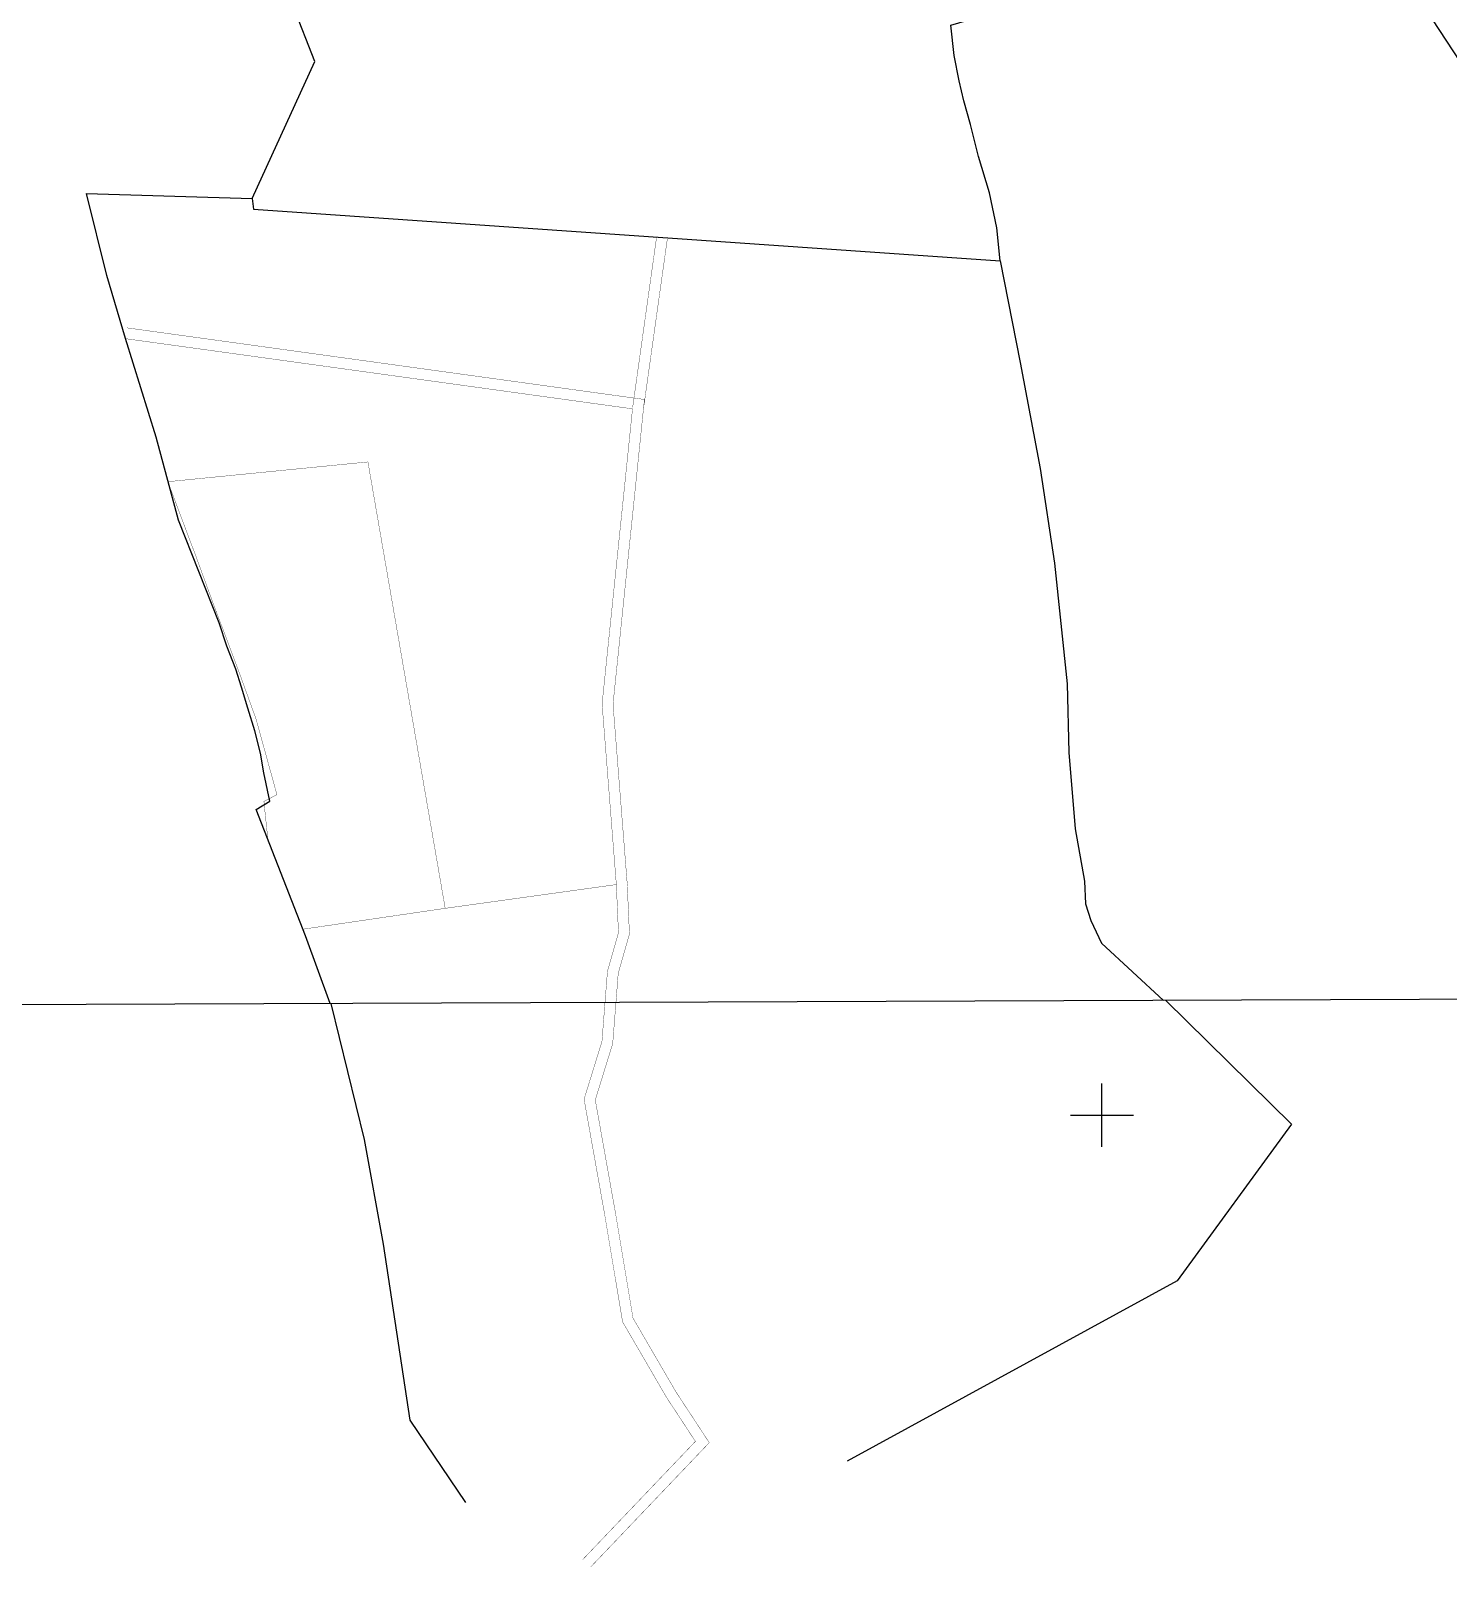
# Model space of a CAD drawing. Header units: millimetres. Extents: x 553705 to 560987, y 1303667 to 1309938.
# Drawn here: x 556346 to 557243, y 1304957 to 1305929 of the extents above; entities that cross this region are included whole.
import ezdxf

# ---------------------------------------------------------------- set-up
doc = ezdxf.new("R2010")
doc.units = ezdxf.units.MM
for name, color, linetype in [('2', 7, 'Continuous'), ('42', 7, 'Continuous'), ('43', 7, 'Continuous'), ('CVL_CUADCON_LIN', 8, 'Continuous')]:
    doc.layers.add(name, color=color, linetype=linetype)

# ---------------------------------------------------------------- blocks, each defined once
blk = doc.blocks.new('COORD')
at = {"layer": '42', "color": 2, "linetype": 'Continuous'}
for p, q in [((0, -2), (0, 2)), ((-2, 0), (2, 0))]:
    blk.add_line(p, q, dxfattribs=at)
blk = doc.blocks.new('COORD$')
at = {"layer": '42', "color": 2, "linetype": 'Continuous'}
blk.add_blockref('COORD', (0, 0), dxfattribs=at)

msp = doc.modelspace()

# ---------------------------------------------------------------- linework, layer by layer
at = {"layer": '2', "color": 1, "linetype": 'Continuous'}
for p, q in [((557637.052, 1305317.704), (557035.233, 1306238.654)), ((556535.273, 1305313.595), (556519.708, 1305356.459))]:
    msp.add_line(p, q, dxfattribs=at)
for points in [[(556959.302, 1305783.531), (556957.118, 1305804.396), (556952.386, 1305826.514), (556945.615, 1305849.381), (556940.388, 1305869.713), (556936.215, 1305884.706), (556933.328, 1305897.416), (556930.164, 1305913.435), (556927.993, 1305932.517), (557026.33, 1305961.53), (557035.233, 1306238.654)], [(556485.832, 1305822.97), (556525.586, 1305909.597), (556511.869, 1305944.634), (556508.375, 1306040.865), (556388.509, 1306038.426), (556378.626, 1306174.842)], [(556519.708, 1305356.459), (556488.393, 1305436.435), (556496.991, 1305441.593), (556493.303, 1305459.645), (556491.181, 1305472.106), (556487.523, 1305486.084), (556483.1, 1305500.566), (556479.194, 1305513.778), (556475.555, 1305525.209), (556469.862, 1305539.681), (556464.929, 1305554.413), (556439.31, 1305619.408), (556425.212, 1305672.013), (556405.709, 1305734.253), (556393.989, 1305774.144), (556381.166, 1305825.994), (556485.832, 1305822.97)], [(556485.832, 1305822.97), (556486.644, 1305816.101), (556959.302, 1305783.531)], [(556959.302, 1305783.531), (556971.962, 1305719.202), (556984.642, 1305652.071), (556993.713, 1305592.298), (557001.635, 1305515.964), (557002.714, 1305472.428), (557006.622, 1305424.074)], [(557006.622, 1305424.074), (557012.704, 1305391.016), (557013.316, 1305376.761), (557016.696, 1305366.091), (557023.403, 1305351.882), (557062.55, 1305315.562)], [(556535.639, 1305313.596), (556556.725, 1305227.559), (556568.805, 1305161.304), (556585.723, 1305050.097), (556620.841, 1304997.948)], [(557064.126, 1305315.567), (557143.608, 1305237.218), (557071.27, 1305138.214), (556862.322, 1305024.211)]]:
    msp.add_lwpolyline(points, dxfattribs=at)
at = {"layer": '43', "color": 1, "linetype": 'Continuous'}
msp.add_lwpolyline([(553889.178, 1309911.573), (560693.97, 1309937.04), (560711.708, 1305329.172), (553905.872, 1305303.788), (553889.178, 1309911.573)], dxfattribs=at)
at = {"layer": 'CVL_CUADCON_LIN', "color": 1, "ltscale": 0.5, "const_width": 0.2, "flags": 128}
for points in [[(556726.672, 1305690.722), (556741.816, 1305798.518)], [(556733.5, 1305689.762), (556748.645, 1305797.558)], [(556723.229, 1305389.446), (556714.254, 1305503.026), (556730.523, 1305660.666), (556734.121, 1305695.77), (556406.654, 1305741.084)], [(556716.355, 1305388.903), (556707.33, 1305503.109), (556723.663, 1305661.373), (556726.582, 1305689.851), (556405.709, 1305734.253)], [(556432.534, 1305643.741), (556450.145, 1305597.031), (556461.931, 1305564.862), (556476.817, 1305525.481), (556488.346, 1305493.645), (556501.578, 1305445.79)], [(556608.047, 1305373.863), (556716.355, 1305388.903)], [(556716.355, 1305388.903), (556717.696, 1305358.366), (556710.722, 1305333.957), (556707.242, 1305289.619), (556695.936, 1305253.106), (556708.981, 1305180.078), (556720.29, 1305112.268), (556748.124, 1305064.453), (556766.389, 1305036.634), (556695.065, 1304961.868)], [(556723.244, 1305389.206), (556724.634, 1305357.549), (556717.543, 1305332.727), (556714.056, 1305288.313), (556703.019, 1305252.668), (556715.776, 1305181.252), (556726.884, 1305114.647), (556753.99, 1305068.083), (556775.16, 1305035.838), (556700.054, 1304957.109)]]:
    msp.add_lwpolyline(points, dxfattribs=at)
msp.add_lwpolyline([(556432.531, 1305643.764), (556450.145, 1305597.031), (556461.931, 1305564.862), (556476.817, 1305525.481), (556488.346, 1305493.645), (556501.578, 1305445.79), (556493.331, 1305441.45), (556495.758, 1305418.246), (556508.219, 1305385.368), (556518.088, 1305360.669), (556608.047, 1305373.863), (556559.158, 1305656.262)], close=True, dxfattribs=at)

# ---------------------------------------------------------------- block references
at = {"layer": '42', "color": 1, "linetype": 'Continuous', "xscale": 10, "yscale": 10}
msp.add_blockref('COORD$', (557023.645, 1305243.022), dxfattribs=at)

doc.saveas('drawing.dxf')
